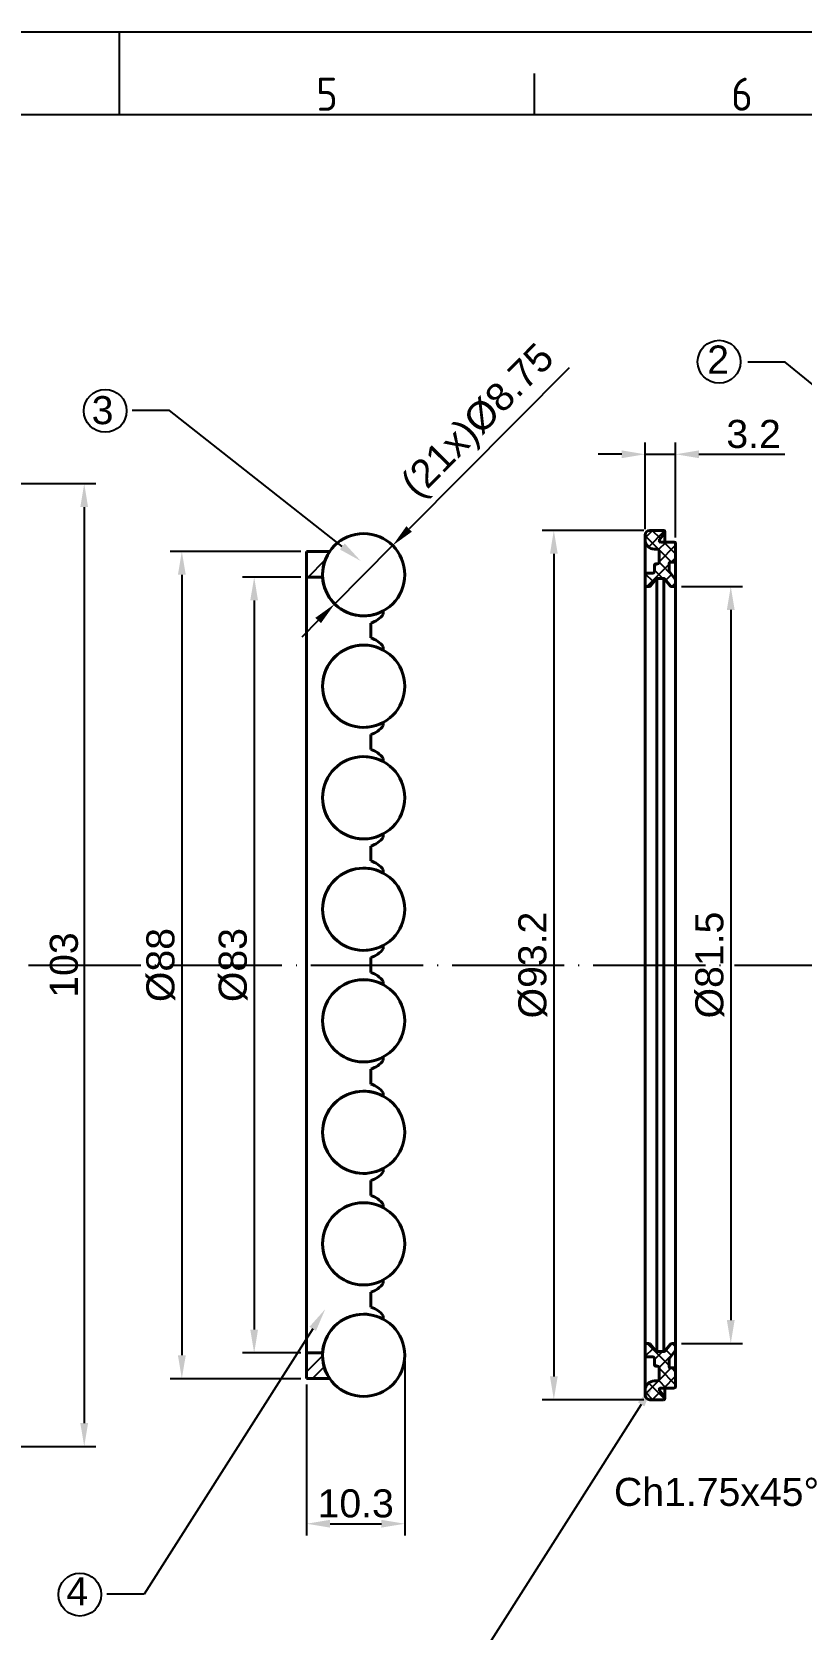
# Model space of a CAD drawing. Header units: millimetres. Extents: x 2626 to 2999, y 1108 to 1371.
# Drawn here: x 2803 to 2885.3, y 1200.6 to 1371.4 of the extents above; entities that cross this region are included whole.
import ezdxf
from ezdxf import colors
from ezdxf.entities.mleader import LeaderData, LeaderLine
from ezdxf.enums import TextEntityAlignment as Align
from ezdxf.math import Vec2, Vec3

# ---------------------------------------------------------------- set-up
doc = ezdxf.new("R2010")
doc.units = ezdxf.units.MM
doc.linetypes.add('ACAD_ISO04W100', pattern=[30, 24, -3, 0, -3])
doc.linetypes.add('ACAD_ISO05W100', pattern=[33, 24, -3, 0, -3, 0, -3])
for name, color, linetype, lineweight in [('AM_0', 7, 'Continuous', 40), ('AM_4', 1, 'ACAD_ISO04W100', 25), ('AM_5', 3, 'Continuous', 25), ('AM_BOR', 2, 'ACAD_ISO05W100', 35)]:
    doc.layers.add(name, color=color, linetype=linetype, lineweight=lineweight)
doc.styles.add('ACISOTS', font='isocp.shx', dxfattribs={"height": 1})
doc.styles.get("Standard").update_dxf_attribs({"font": 'arial.ttf'})
doc.dimstyles.new('ISO-25', dxfattribs={"dimtxt": 3, "dimasz": 2.5, "dimexe": 1.25, "dimexo": 0.625, "dimtad": 1, "dimtxsty": 'Standard', "dimcen": 2.5, "dimadec": 0, "dimazin": 0, "dimtfac": 1, "dimtmove": 0, "dimatfit": 3, "dimfxl": 1, "dimarcsym": 0})

# ---------------------------------------------------------------- blocks, each defined once
blk = doc.blocks.new('A3 ZTL')
blk.add_line((401.17, 280.82), (19.57, 280.82))
at = {"layer": 'AM_BOR', "color": 135, "linetype": 'Continuous', "lineweight": 25}
blk.add_line((0, 290.61), (410.96, 290.61), dxfattribs=at)
at = {"layer": 'AM_BOR', "color": 135, "lineweight": 25}
for p, q in [((205.48, 280.82), (205.48, 290.61)), ((254.4, 280.82), (254.4, 285.71))]:
    blk.add_line(p, q, dxfattribs=at)
at = {"layer": 'AM_BOR', "color": 135, "lineweight": 25, "style": 'ACISOTS'}
for s, p in [('5', (229.94, 283.27)), ('6', (278.86, 283.27))]:
    blk.add_text(s, height=3.91, dxfattribs=at).set_placement(p, align=Align.MIDDLE)
blk = doc.blocks.new('*D30')
at = {"layer": 'AM_5', "color": 0, "lineweight": -2}
for p, q in [((2781.58, 1323.09), (2809.86, 1323.09)), ((2808.61, 1320.59), (2808.61, 1222.59)), ((2781.58, 1220.09), (2809.86, 1220.09))]:
    blk.add_line(p, q, dxfattribs=at)
at = {"layer": 'AM_5', "color": 0}
for points in [[(2808.19, 1320.59), (2809.02, 1320.59), (2808.61, 1323.09)], [(2808.19, 1222.59), (2809.02, 1222.59), (2808.61, 1220.09)]]:
    blk.add_solid(points, dxfattribs=at)
at = {"layer": 'Defpoints', "color": 0}
for p in [(2780.96, 1323.09), (2780.96, 1220.09), (2808.61, 1220.09)]:
    blk.add_point(p, dxfattribs=at)
at = {"layer": 'AM_5', "color": 0, "insert": (2806.45, 1271.59), "char_height": 3, "attachment_point": 5, "rotation": 90}
blk.add_mtext('103', dxfattribs=at)
blk = doc.blocks.new('*D33')
at = {"layer": 'AM_5', "color": 0, "lineweight": -2}
for p, q in [((2831.77, 1313.09), (2825.54, 1313.09)), ((2826.79, 1310.59), (2826.79, 1232.59)), ((2831.77, 1230.09), (2825.54, 1230.09))]:
    blk.add_line(p, q, dxfattribs=at)
at = {"layer": 'AM_5', "color": 0}
for points in [[(2826.37, 1310.59), (2827.2, 1310.59), (2826.79, 1313.09)], [(2826.37, 1232.59), (2827.2, 1232.59), (2826.79, 1230.09)]]:
    blk.add_solid(points, dxfattribs=at)
at = {"layer": 'Defpoints', "color": 0}
for p in [(2832.4, 1313.09), (2826.79, 1230.09), (2832.4, 1230.09)]:
    blk.add_point(p, dxfattribs=at)
at = {"layer": 'AM_5', "color": 0, "insert": (2824.55, 1271.59), "char_height": 3, "attachment_point": 5, "rotation": 90}
blk.add_mtext('%%C83', dxfattribs=at)
blk = doc.blocks.new('*D34')
at = {"layer": 'AM_5', "color": 0, "lineweight": -2}
for p, q in [((2831.77, 1315.84), (2817.8, 1315.84)), ((2819.05, 1313.34), (2819.05, 1229.84)), ((2831.77, 1227.34), (2817.8, 1227.34))]:
    blk.add_line(p, q, dxfattribs=at)
at = {"layer": 'AM_5', "color": 0}
for points in [[(2818.63, 1313.34), (2819.47, 1313.34), (2819.05, 1315.84)], [(2818.63, 1229.84), (2819.47, 1229.84), (2819.05, 1227.34)]]:
    blk.add_solid(points, dxfattribs=at)
at = {"layer": 'Defpoints', "color": 0}
for p in [(2832.4, 1315.84), (2819.05, 1227.34), (2832.4, 1227.34)]:
    blk.add_point(p, dxfattribs=at)
at = {"layer": 'AM_5', "color": 0, "insert": (2816.81, 1271.59), "char_height": 3, "attachment_point": 5, "rotation": 90}
blk.add_mtext('%%C88', dxfattribs=at)
blk = doc.blocks.new('*D35')
at = {"layer": 'AM_5', "color": 0, "lineweight": -2}
for p, q in [((2860.48, 1335.48), (2843.36, 1318.24)), ((2835.4, 1310.22), (2841.6, 1316.47)), ((2833.64, 1308.45), (2831.87, 1306.68))]:
    blk.add_line(p, q, dxfattribs=at)
at = {"layer": 'AM_5', "color": 0}
for points in [[(2843.07, 1318.54), (2843.66, 1317.95), (2841.6, 1316.47)], [(2833.34, 1308.74), (2833.93, 1308.16), (2835.4, 1310.22)]]:
    blk.add_solid(points, dxfattribs=at)
at = {"layer": 'Defpoints', "color": 0}
for p in [(2841.6, 1316.47), (2835.4, 1310.22)]:
    blk.add_point(p, dxfattribs=at)
at = {"layer": 'AM_5', "color": 0, "insert": (2850.94, 1329.59), "char_height": 3, "attachment_point": 5, "rotation": 45.191}
blk.add_mtext('(21x)%%C8.75', dxfattribs=at)
blk = doc.blocks.new('*D36')
at = {"layer": 'AM_5', "color": 0, "lineweight": -2}
for p, q in [((2868.47, 1318.09), (2857.59, 1318.09)), ((2858.84, 1315.59), (2858.84, 1227.59)), ((2868.47, 1225.09), (2857.59, 1225.09))]:
    blk.add_line(p, q, dxfattribs=at)
at = {"layer": 'AM_5', "color": 0}
for points in [[(2858.43, 1315.59), (2859.26, 1315.59), (2858.84, 1318.09)], [(2858.43, 1227.59), (2859.26, 1227.59), (2858.84, 1225.09)]]:
    blk.add_solid(points, dxfattribs=at)
at = {"layer": 'Defpoints', "color": 0}
for p in [(2869.1, 1318.09), (2858.84, 1225.09), (2869.1, 1225.09)]:
    blk.add_point(p, dxfattribs=at)
at = {"layer": 'AM_5', "color": 0, "insert": (2856.6, 1271.59), "char_height": 3, "attachment_point": 5, "rotation": 90}
blk.add_mtext('%%C93.2', dxfattribs=at)
blk = doc.blocks.new('*D37')
at = {"layer": 'AM_5', "color": 0, "lineweight": -2}
for p, q in [((2872.5, 1312.09), (2879.02, 1312.09)), ((2877.77, 1309.59), (2877.77, 1233.6)), ((2872.5, 1231.1), (2879.02, 1231.1))]:
    blk.add_line(p, q, dxfattribs=at)
at = {"layer": 'AM_5', "color": 0}
for points in [[(2877.35, 1309.59), (2878.18, 1309.59), (2877.77, 1312.09)], [(2877.35, 1233.6), (2878.18, 1233.6), (2877.77, 1231.1)]]:
    blk.add_solid(points, dxfattribs=at)
at = {"layer": 'Defpoints', "color": 0}
for p in [(2871.87, 1312.09), (2871.87, 1231.1), (2877.77, 1231.1)]:
    blk.add_point(p, dxfattribs=at)
at = {"layer": 'AM_5', "color": 0, "insert": (2875.53, 1271.59), "char_height": 3, "attachment_point": 5, "rotation": 90}
blk.add_mtext('%%C81.5', dxfattribs=at)
blk = doc.blocks.new('*D38')
at = {"layer": 'AM_5', "color": 0, "lineweight": -2}
for p, q in [((2866.1, 1326.23), (2863.6, 1326.23)), ((2868.6, 1318.22), (2868.6, 1327.48)), ((2868.6, 1326.23), (2871.87, 1326.23)), ((2871.87, 1317.32), (2871.87, 1327.48)), ((2874.37, 1326.23), (2883.55, 1326.23))]:
    blk.add_line(p, q, dxfattribs=at)
at = {"layer": 'AM_5', "color": 0}
for points in [[(2866.1, 1326.65), (2866.1, 1325.82), (2868.6, 1326.23)], [(2874.37, 1326.65), (2874.37, 1325.82), (2871.87, 1326.23)]]:
    blk.add_solid(points, dxfattribs=at)
at = {"layer": 'Defpoints', "color": 0}
for p in [(2871.87, 1326.23), (2868.6, 1317.59), (2871.87, 1316.69)]:
    blk.add_point(p, dxfattribs=at)
at = {"layer": 'AM_5', "color": 0, "insert": (2880.21, 1328.39), "char_height": 3, "attachment_point": 5}
blk.add_mtext('3.2', dxfattribs=at)
blk = doc.blocks.new('*D55')
at = {"layer": 'AM_5', "color": 0, "lineweight": -2}
for p, q in [((2842.9, 1229.21), (2842.9, 1210.57)), ((2832.4, 1226.72), (2832.4, 1210.57)), ((2834.9, 1211.82), (2840.4, 1211.82))]:
    blk.add_line(p, q, dxfattribs=at)
at = {"layer": 'AM_5', "color": 0}
for points in [[(2834.9, 1212.24), (2834.9, 1211.41), (2832.4, 1211.82)], [(2840.4, 1212.24), (2840.4, 1211.41), (2842.9, 1211.82)]]:
    blk.add_solid(points, dxfattribs=at)
at = {"layer": 'Defpoints', "color": 0}
for p in [(2842.9, 1229.84), (2832.4, 1227.34), (2842.9, 1211.82)]:
    blk.add_point(p, dxfattribs=at)
at = {"layer": 'AM_5', "color": 0, "insert": (2837.65, 1213.98), "char_height": 3, "attachment_point": 5}
blk.add_mtext('10.3', dxfattribs=at)

msp = doc.modelspace()

# ---------------------------------------------------------------- hatches: boundary and pattern name
at = {"layer": 'AM_5'}
h = msp.add_hatch(dxfattribs=at)
h.set_pattern_fill('ANSI37', color=256, scale=0.3, style=0)
h.set_pattern_definition([(45, (3.566, 0), (-0.6735192, 0.6735192), []), (135, (3.566, 0), (-0.6735192, -0.6735192), [])])
h.paths.add_polyline_path([(2871.871, 1316.692, 0.4142136), (2871.721, 1316.842), (2870.264, 1316.842, -0.6113246), (2870.142, 1317.08), (2870.7, 1317.855, 0.6113246), (2870.578, 1318.092), (2869.096, 1318.092, 0.4142136), (2868.596, 1317.592), (2868.596, 1317.092, 0.4142136), (2869.596, 1316.092), (2869.946, 1316.092, -0.4142136), (2870.096, 1315.942), (2870.096, 1315.342), (2870.096, 1314.661, -0.4142136), (2869.946, 1314.511), (2869.746, 1314.511, 0.4142136), (2869.596, 1314.361), (2869.596, 1313.661, -0.4142136), (2869.446, 1313.511), (2868.746, 1313.511, 0.4142136), (2868.596, 1313.361), (2868.596, 1312.235, 0.4142136), (2868.746, 1312.085), (2869.025, 1312.085, 0.2251479), (2869.141, 1312.14), (2869.751, 1312.887, -0.2251479), (2869.867, 1312.942), (2870.6, 1312.942, -0.2251479), (2870.716, 1312.887), (2871.326, 1312.14, 0.2251479), (2871.442, 1312.085), (2871.721, 1312.085, 0.4142136), (2871.871, 1312.235), (2871.871, 1312.782, 0.1729376), (2871.837, 1312.877), (2871.171, 1313.692), (2871.171, 1314.542, -0.4142136), (2871.321, 1314.692), (2871.721, 1314.692, 0.4142136), (2871.871, 1314.842)])
h.paths.add_polyline_path([(2871.871, 1228.342, 0.4142136), (2871.721, 1228.492), (2871.321, 1228.492, -0.4142136), (2871.171, 1228.642), (2871.171, 1229.492), (2871.837, 1230.308, 0.1729376), (2871.871, 1230.403), (2871.871, 1230.949, 0.4142136), (2871.721, 1231.099), (2871.442, 1231.099, 0.2251479), (2871.326, 1231.044), (2870.716, 1230.297, -0.2251479), (2870.6, 1230.242), (2869.867, 1230.242, -0.2251479), (2869.751, 1230.297), (2869.141, 1231.044, 0.2251479), (2869.025, 1231.099), (2868.746, 1231.099, 0.4142136), (2868.596, 1230.949), (2868.596, 1229.823, 0.4142136), (2868.746, 1229.673), (2869.446, 1229.673, -0.4142136), (2869.596, 1229.523), (2869.596, 1228.823, 1.0639129), (2869.863, 1228.648, -0.5990215), (2870.096, 1228.523), (2870.096, 1227.542), (2870.096, 1227.242, -0.4142136), (2869.946, 1227.092), (2869.596, 1227.092, 0.4142136), (2868.596, 1226.092), (2868.596, 1225.592, 0.4142136), (2869.096, 1225.092), (2870.578, 1225.092, 0.6113246), (2870.7, 1225.33), (2870.142, 1226.105, -0.6113246), (2870.264, 1226.342), (2871.721, 1226.342, 0.4142136), (2871.871, 1226.492)])
h = msp.add_hatch(dxfattribs=at)
h.set_pattern_fill('ANSI32', color=256, scale=0.3, style=0)
h.paths.add_polyline_path([(2834.876, 1315.842), (2832.4, 1315.842), (2832.4, 1313.092), (2834.107, 1313.092, -0.1667531)])
h.paths.add_polyline_path([(2834.107, 1230.092), (2832.4, 1230.092), (2832.4, 1227.342), (2834.876, 1227.342, -0.1667531)])

# ---------------------------------------------------------------- linework, layer by layer
at = {"layer": 'AM_0'}
for p, q in [((2868.596, 1317.592), (2868.596, 1317.092)), ((2870.578, 1318.092), (2869.096, 1318.092)), ((2870.7, 1317.855), (2870.142, 1317.08)), ((2870.728, 1317.942), (2870.728, 1316.842)), ((2832.4, 1315.842), (2832.4, 1227.342)), ((2832.4, 1315.842), (2834.876, 1315.842)), ((2868.596, 1317.092), (2868.596, 1271.592)), ((2869.596, 1316.092), (2869.946, 1316.092)), ((2870.096, 1315.942), (2870.096, 1315.342)), ((2870.096, 1314.661), (2870.096, 1315.642)), ((2871.721, 1316.842), (2870.264, 1316.842)), ((2871.871, 1316.692), (2871.871, 1314.842)), ((2869.596, 1313.661), (2869.596, 1314.361)), ((2869.746, 1314.511), (2869.946, 1314.511)), ((2871.171, 1314.542), (2871.171, 1313.746)), ((2871.721, 1314.692), (2871.321, 1314.692)), ((2871.871, 1314.842), (2871.871, 1271.592)), ((2832.4, 1313.092), (2834.107, 1313.092)), ((2868.596, 1312.585), (2868.596, 1313.361)), ((2868.596, 1312.235), (2868.596, 1312.585)), ((2868.746, 1313.511), (2869.446, 1313.511)), ((2869.751, 1312.887), (2869.141, 1312.14)), ((2870.6, 1312.942), (2869.867, 1312.942)), ((2869.867, 1312.942), (2869.867, 1271.592)), ((2870.6, 1312.942), (2870.6, 1271.592)), ((2870.716, 1312.887), (2871.326, 1312.14)), ((2871.205, 1313.651), (2871.837, 1312.877)), ((2871.871, 1312.782), (2871.871, 1312.235)), ((2869.025, 1312.085), (2868.746, 1312.085)), ((2871.721, 1312.085), (2871.442, 1312.085)), ((2871.871, 1312.085), (2871.871, 1312.085)), ((2840.6, 1309.48), (2840.6, 1309.132)), ((2840.6, 1309.132), (2840.6, 1309.48)), ((2839.25, 1306.582), (2839.25, 1308.182)), ((2840.6, 1305.283), (2840.6, 1305.632)), ((2840.6, 1297.55), (2840.6, 1297.202)), ((2839.25, 1296.252), (2839.25, 1294.652)), ((2840.6, 1293.702), (2840.6, 1293.353)), ((2840.6, 1285.272), (2840.6, 1285.62)), ((2839.25, 1282.722), (2839.25, 1284.322)), ((2840.6, 1281.424), (2840.6, 1281.772)), ((2840.6, 1281.772), (2840.6, 1281.424)), ((2840.6, 1273.691), (2840.6, 1273.342)), ((2840.6, 1273.342), (2840.6, 1273.691)), ((2839.25, 1272.392), (2839.25, 1270.792)), ((2839.25, 1270.792), (2839.25, 1272.392)), ((2868.596, 1226.092), (2868.596, 1271.592)), ((2869.867, 1230.242), (2869.867, 1271.592)), ((2870.6, 1230.242), (2870.6, 1271.592)), ((2871.871, 1228.342), (2871.871, 1271.592)), ((2840.6, 1269.842), (2840.6, 1269.494)), ((2840.6, 1269.494), (2840.6, 1269.842)), ((2840.6, 1261.761), (2840.6, 1261.412)), ((2840.6, 1261.412), (2840.6, 1261.761)), ((2840.6, 1261.761), (2840.6, 1261.412)), ((2839.25, 1260.462), (2839.25, 1258.862)), ((2840.6, 1257.912), (2840.6, 1257.564)), ((2840.6, 1257.912), (2840.6, 1257.564)), ((2840.6, 1249.483), (2840.6, 1249.831)), ((2840.6, 1249.483), (2840.6, 1249.831)), ((2840.6, 1249.831), (2840.6, 1249.483)), ((2839.25, 1246.933), (2839.25, 1248.533)), ((2839.25, 1246.933), (2839.25, 1248.533)), ((2840.6, 1245.634), (2840.6, 1245.983)), ((2840.6, 1245.634), (2840.6, 1245.983)), ((2840.6, 1245.983), (2840.6, 1245.634)), ((2840.6, 1237.901), (2840.6, 1237.553)), ((2840.6, 1237.901), (2840.6, 1237.553)), ((2839.25, 1236.603), (2839.25, 1235.003)), ((2840.6, 1233.704), (2840.6, 1234.053)), ((2840.6, 1234.053), (2840.6, 1233.704)), ((2840.6, 1234.053), (2840.6, 1233.704)), ((2868.596, 1230.949), (2868.596, 1230.599)), ((2868.596, 1230.599), (2868.596, 1229.823)), ((2869.025, 1231.099), (2868.746, 1231.099)), ((2869.751, 1230.297), (2869.141, 1231.044)), ((2870.6, 1230.242), (2869.867, 1230.242)), ((2870.716, 1230.297), (2871.326, 1231.044)), ((2871.205, 1229.534), (2871.837, 1230.308)), ((2871.721, 1231.099), (2871.442, 1231.099)), ((2871.871, 1231.099), (2871.871, 1231.099)), ((2871.871, 1230.403), (2871.871, 1230.949)), ((2832.4, 1230.092), (2834.107, 1230.092)), ((2868.746, 1229.673), (2869.446, 1229.673)), ((2869.596, 1229.523), (2869.596, 1228.823)), ((2869.746, 1228.673), (2869.946, 1228.673)), ((2870.096, 1228.523), (2870.096, 1227.542)), ((2871.171, 1228.642), (2871.171, 1229.439)), ((2871.721, 1228.492), (2871.321, 1228.492)), ((2832.4, 1227.342), (2834.876, 1227.342)), ((2869.596, 1227.092), (2869.946, 1227.092)), ((2870.096, 1227.242), (2870.096, 1227.842)), ((2871.871, 1226.492), (2871.871, 1228.342)), ((2868.596, 1225.592), (2868.596, 1226.092)), ((2870.578, 1225.092), (2869.096, 1225.092)), ((2870.7, 1225.33), (2870.142, 1226.105)), ((2871.721, 1226.342), (2870.264, 1226.342)), ((2870.728, 1225.242), (2870.728, 1226.342))]:
    msp.add_line(p, q, dxfattribs=at)
for centre in [(2838.5, 1313.347), (2838.5, 1301.417), (2838.5, 1289.487), (2838.5, 1277.557), (2838.5, 1265.627), (2838.5, 1253.697), (2838.5, 1241.768), (2838.5, 1229.838)]:
    msp.add_circle(centre, 4.4, dxfattribs=at)
for centre, radius, start, end in [((2869.096, 1317.592), 0.5, 90, 180), ((2870.578, 1317.942), 0.15, 324.24611, 90), ((2838.5, 1313.347), 4.4, 145.44584, 298.50743), ((2869.596, 1317.092), 1, 180, 270), ((2869.946, 1315.942), 0.15, 0, 90), ((2870.264, 1316.992), 0.15, 144.24611, 270), ((2871.721, 1316.692), 0.15, 0, 90), ((2869.746, 1314.361), 0.15, 90, 180), ((2869.946, 1314.661), 0.15, 270, 0), ((2871.321, 1314.542), 0.15, 90, 180), ((2871.721, 1314.842), 0.15, 270, 0), ((2868.746, 1313.361), 0.15, 90, 180), ((2868.746, 1312.235), 0.15, 180, 270), ((2869.446, 1313.661), 0.15, 270, 0), ((2869.867, 1312.792), 0.15, 90, 140.7538), ((2870.6, 1312.792), 0.15, 39.2462, 90), ((2871.321, 1313.746), 0.15, 180, 219.2462), ((2871.721, 1312.235), 0.15, 270, 0), ((2871.721, 1312.782), 0.15, 0, 39.2462), ((2869.025, 1312.235), 0.15, 270, 320.7538), ((2871.442, 1312.235), 0.15, 219.2462, 270), ((2838.547, 1310.615), 2.533, 286.11441, 324.15397), ((2838.5, 1301.417), 4.4, 61.49257, 298.50743), ((2838.547, 1304.149), 2.533, 35.84603, 73.88559), ((2838.547, 1298.685), 2.533, 286.11441, 324.15397), ((2838.5, 1289.487), 4.4, 61.49257, 298.50743), ((2838.547, 1292.219), 2.533, 35.84603, 73.88559), ((2838.547, 1286.755), 2.533, 286.11441, 324.15397), ((2838.5, 1277.557), 4.4, 61.49257, 298.50743), ((2838.547, 1280.289), 2.533, 35.84603, 73.88559), ((2838.547, 1274.825), 2.533, 286.11441, 324.15397), ((2838.547, 1274.825), 2.533, 286.11441, 324.15397), ((2838.5, 1265.627), 4.4, 61.49257, 298.50743), ((2838.5, 1265.627), 4.4, 61.49257, 298.50743), ((2838.547, 1268.359), 2.533, 35.84603, 73.88559), ((2838.547, 1268.359), 2.533, 35.84603, 73.88559), ((2838.547, 1262.896), 2.533, 286.11441, 324.15397), ((2838.5, 1253.697), 4.4, 61.49257, 298.50743), ((2838.547, 1256.429), 2.533, 35.84603, 73.88559), ((2838.547, 1250.966), 2.533, 286.11441, 324.15397), ((2838.547, 1250.966), 2.533, 286.11441, 324.15397), ((2838.5, 1241.768), 4.4, 61.49257, 298.50743), ((2838.547, 1244.499), 2.533, 35.84603, 73.88559), ((2838.547, 1244.499), 2.533, 35.84603, 73.88559), ((2838.547, 1239.036), 2.533, 286.11441, 324.15397), ((2838.5, 1229.838), 4.4, 61.49257, 214.55416), ((2838.547, 1232.57), 2.533, 35.84603, 73.88559), ((2868.746, 1230.949), 0.15, 90, 180), ((2869.025, 1230.949), 0.15, 39.2462, 90), ((2869.867, 1230.392), 0.15, 219.2462, 270), ((2870.6, 1230.392), 0.15, 270, 320.7538), ((2871.442, 1230.949), 0.15, 90, 140.7538), ((2871.721, 1230.949), 0.15, 0, 90), ((2871.721, 1230.403), 0.15, 320.7538, 0), ((2868.746, 1229.823), 0.15, 180, 270), ((2869.446, 1229.523), 0.15, 0, 90), ((2869.746, 1228.823), 0.15, 180, 270), ((2869.946, 1228.523), 0.15, 0, 90), ((2871.321, 1229.439), 0.15, 140.7538, 180), ((2871.321, 1228.642), 0.15, 180, 270), ((2871.721, 1228.342), 0.15, 0, 90), ((2869.596, 1226.092), 1, 90, 180), ((2869.946, 1227.242), 0.15, 270, 0), ((2869.096, 1225.592), 0.5, 180, 270), ((2870.264, 1226.192), 0.15, 90, 215.75389), ((2870.578, 1225.242), 0.15, 270, 35.75389), ((2871.721, 1226.492), 0.15, 270, 0)]:
    msp.add_arc(centre, radius, start, end, dxfattribs=at)
at = {"layer": 'AM_4', "ltscale": 0.5}
msp.add_line((2681.863, 1271.592), (2977.447, 1271.592), dxfattribs=at)
at = {"layer": 'AM_5'}
for centre in [(2876.519, 1336.133), (2810.857, 1330.877), (2808.145, 1204.241)]:
    msp.add_circle(centre, 2.291, dxfattribs=at)

# ---------------------------------------------------------------- block references
at = {"linetype": 'ByBlock', "lineweight": 0, "xscale": 0.9075000000000002, "yscale": 0.9075000000000002, "zscale": 0.9075000000000002}
msp.add_blockref('A3 ZTL', (2625.9, 1107.689), dxfattribs=at)

# ---------------------------------------------------------------- dimensions: what is measured, and where the dimension line sits
at = {"layer": 'AM_5'}
dim = msp.add_diameter_dim_2p(p1=(2835.399, 1310.225), p2=(2841.6, 1316.468), text='(21x)%%C8.75', dimstyle='ISO-25', dxfattribs=at)
dim.commit()
dim.dimension.update_dxf_attribs({"geometry": '*D35', "text_midpoint": (2850.944, 1329.594)})
for base, p1, p2, text, picture, middle in [((2871.871, 1326.234), (2868.596, 1317.592), (2871.871, 1316.692), '3.2', '*D38', (2880.21, 1328.392)), ((2842.9, 1211.824), (2832.4, 1227.342), (2842.9, 1229.838), '10.3', '*D55', (2837.65, 1213.982))]:
    dim = msp.add_linear_dim(base=base, p1=p1, p2=p2, text=text, dimstyle='ISO-25', dxfattribs=at)
    dim.commit()
    dim.dimension.update_dxf_attribs({"geometry": picture, "text_midpoint": middle})
for base, p1, p2, text, picture, middle in [((2808.605, 1220.092), (2780.956, 1323.092), (2780.956, 1220.092), '103', '*D30', (2806.448, 1271.592)), ((2858.845, 1225.092), (2869.096, 1318.092), (2869.096, 1225.092), '%%C93.2', '*D36', (2856.604, 1271.592)), ((2819.05, 1227.342), (2832.4, 1315.842), (2832.4, 1227.342), '%%C88', '*D34', (2816.81, 1271.592)), ((2826.786, 1230.092), (2832.4, 1313.092), (2832.4, 1230.092), '%%C83', '*D33', (2824.546, 1271.592)), ((2877.768, 1231.099), (2871.871, 1312.085), (2871.871, 1231.099), '%%C81.5', '*D37', (2875.527, 1271.592))]:
    dim = msp.add_linear_dim(base=base, p1=p1, p2=p2, angle=90, text=text, dimstyle='ISO-25', dxfattribs=at)
    dim.commit()
    dim.dimension.update_dxf_attribs({"geometry": picture, "text_midpoint": middle})

# ---------------------------------------------------------------- leaders
ml = msp.add_multileader_mtext('Standard', dxfattribs=at)
ml.set_content('2', color=256)
ml.set_leader_properties()
ml.build(insert=Vec2(0, 0))
ml.multileader.update_dxf_attribs({"arrow_head_size": 2.5})
ctx = ml.context
ctx.base_point, ctx.char_height, ctx.arrow_head_size, ctx.plane_origin = Vec3(2873.591, 1336.069), 3, 2.5, Vec3(2903.254, 1320.028)
ctx.text_align_type = 2
notes = []
notes.append((ctx, [(0, (1, 1, 0), (2883.578, 1336.069), (-1, 0), 4, [(0, [(2903.254, 1320.028)], 0, [])])]))
ctx.mtext.insert, ctx.mtext.alignment, ctx.mtext.flow_direction = Vec3(2877.578, 1337.869), 3, 5
ml = msp.add_multileader_mtext('Standard', dxfattribs=at)
ml.set_content('3', color=256)
ml.set_leader_properties()
ml.build(insert=Vec2(0, 0))
ml.multileader.update_dxf_attribs({"arrow_head_size": 2.5})
ctx = ml.context
ctx.base_point, ctx.char_height, ctx.arrow_head_size, ctx.plane_origin = Vec3(2807.773, 1330.926), 3, 2.5, Vec3(2838.181, 1314.822)
ctx.text_align_type = 2
notes.append((ctx, [(0, (1, 1, 0), (2817.737, 1330.926), (-1, 0), 4, [(0, [(2838.181, 1314.822)], 0, [])])]))
ctx.mtext.insert, ctx.mtext.alignment, ctx.mtext.flow_direction = Vec3(2811.737, 1332.453), 3, 5
ml = msp.add_multileader_mtext('Standard', dxfattribs=at)
ml.set_content('4', color=256)
ml.set_leader_properties()
ml.build(insert=Vec2(0, 0))
ml.multileader.update_dxf_attribs({"arrow_head_size": 2.5})
ctx = ml.context
ctx.base_point, ctx.char_height, ctx.arrow_head_size, ctx.plane_origin = Vec3(2804.951, 1204.29), 3, 2.5, Vec3(2835.469, 1188.185)
ctx.text_align_type = 2
notes.append((ctx, [(0, (1, 1, 0), (2815.026, 1204.29), (-1, 0), 4, [(0, [(2834.389, 1234.777)], 0, [])])]))
ctx.mtext.insert, ctx.mtext.alignment, ctx.mtext.flow_direction = Vec3(2809.026, 1206.09), 3, 5
ml = msp.add_multileader_mtext('Standard', dxfattribs=at)
ml.set_content('5', color=256)
ml.set_leader_properties()
ml.build(insert=Vec2(0, 0))
ml.multileader.update_dxf_attribs({"arrow_head_size": 2.5})
ctx = ml.context
ctx.base_point, ctx.char_height, ctx.arrow_head_size, ctx.plane_origin = Vec3(2840.166, 1196.216), 3, 2.5, Vec3(2870.599, 1180.111)
ctx.text_align_type = 2
notes.append((ctx, [(0, (1, 1, 0), (2850.155, 1196.216), (-1, 0), 4, [(0, [(2869.518, 1226.703)], 0, [])])]))
ctx.mtext.insert, ctx.mtext.alignment, ctx.mtext.flow_direction = Vec3(2844.155, 1197.741), 3, 5
ml = msp.add_multileader_mtext('Standard', dxfattribs=at)
ml.set_content('Ch1.75x45%%D', color=256)
ml.set_leader_properties()
ml.build(insert=Vec2(0, 0))
ml.multileader.update_dxf_attribs({"arrow_head_size": 2.5})
ctx = ml.context
ctx.base_point, ctx.char_height, ctx.arrow_head_size, ctx.plane_origin = Vec3(2863.763, 1215.204), 3, 2.5, Vec3(2853.468, 1221.967)
ctx.text_align_type = 2
notes.append((ctx, [(1, (1, 1, 0), (2897.223, 1215.204), (-1, 0), 8, [(0, [(2904.105, 1221.967)], 0, [])])]))
ctx.mtext.insert, ctx.mtext.alignment, ctx.mtext.flow_direction = Vec3(2887.223, 1216.73), 3, 5
for ctx, leaders in notes:
    for number, flags, end, landing, length, lines in leaders:
        leader = LeaderData()
        leader.index, (leader.has_last_leader_line, leader.has_dogleg_vector, leader.attachment_direction) = number, flags
        leader.last_leader_point, leader.dogleg_vector, leader.dogleg_length = Vec3(end), Vec3(landing), length
        for number, points, colour, breaks in lines:
            line = LeaderLine()
            line.index, line.vertices, line.color, line.breaks = number, Vec3.list(points), colors.encode_raw_color(colour), breaks
            leader.lines.append(line)
        ctx.leaders.append(leader)

doc.saveas('drawing.dxf')
